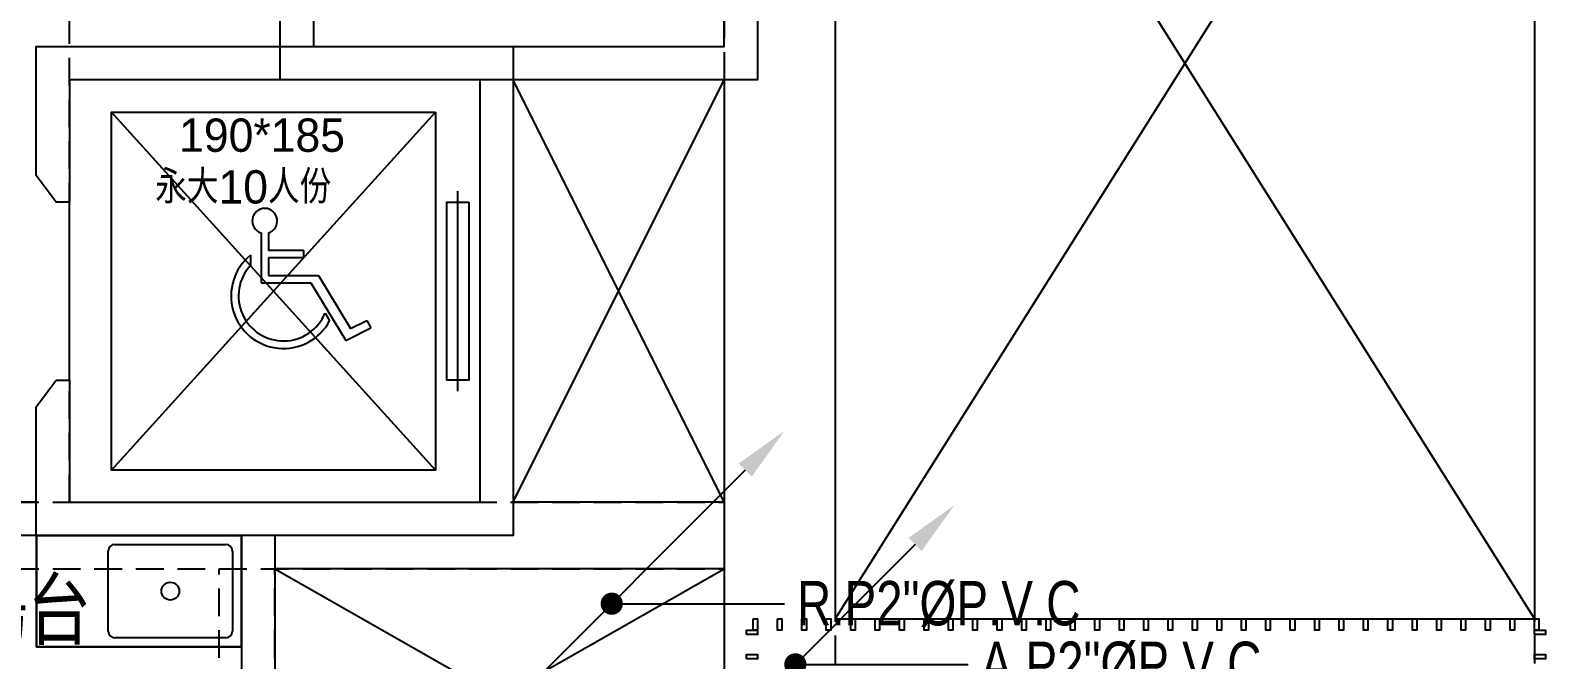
# Model space of a CAD drawing. Header units: millimetres. Extents: x 98197 to 106565, y 53890 to 60222.
# Drawn here: x 103895 to 104582, y 55745 to 56028 of the extents above; entities that cross this region are included whole.
import ezdxf

# ---------------------------------------------------------------- set-up
doc = ezdxf.new("R2010")
doc.units = ezdxf.units.MM
doc.header["$LTSCALE"] = 50
doc.header["$MEASUREMENT"] = 0
doc.linetypes.add('HIDDEN', pattern=[0.375, 0.25, -0.125])
doc.layers.get('0').update_dxf_attribs({"color": 8, "linetype": 'CONTINUOUS'})
doc.layers.add('00', color=7, linetype='HIDDEN')
doc.layers.add('36雨排水', color=3, linetype='CONTINUOUS')
doc.styles.add('aeh', font='c2.shx', dxfattribs={"bigfont": 'china.shx'})
doc.styles.add('CHINA', font='c2', dxfattribs={"bigfont": 'china'})
doc.styles.add('NOTHING', font='c2.shx', dxfattribs={"bigfont": 'china.shx'})

# ---------------------------------------------------------------- blocks, each defined once
blk = doc.blocks.new('1111111')
at = {"layer": '36雨排水', "linetype": 'Continuous'}
for p, q in [((4902.82, 3830.25), (4712.61, 3640.04)), ((4842.71, 3770.15), (4920.5, 3770.15)), ((4513.91, 3441.34), (4704.12, 3631.56))]:
    blk.add_line(p, q, dxfattribs=at)
at = {"layer": '36雨排水', "linetype": 'Continuous', "const_width": 5}
blk.add_lwpolyline([(4840.21, 3770.15, 1), (4845.21, 3770.15, 1)], format="xyb", close=True, dxfattribs=at)
at = {"layer": '36雨排水', "linetype": 'Continuous'}
blk.add_circle((4708.36, 3635.8), 6, dxfattribs=at)
for points in [[(4899.87, 3833.2), (4905.76, 3827.31), (4920.5, 3847.93)], [(4516.86, 3438.4), (4510.96, 3444.29), (4496.23, 3423.67)]]:
    blk.add_solid(points, dxfattribs=at)
at = {"layer": '36雨排水', "linetype": 'Continuous', "style": 'CHINA', "width": 0.8}
blk.add_text('R.P2"%%CP.V.C', height=20, dxfattribs=at).set_placement((4926.16, 3760.37))
blk = doc.blocks.new('3453453')
at = {"layer": '36雨排水', "color": 1, "linetype": 'Continuous'}
for p, q in [((95705.57, 55796.57), (95482.81, 55573.81)), ((95651.61, 55742.62), (95729.4, 55742.62)), ((95284.11, 55375.11), (95474.32, 55565.32))]:
    blk.add_line(p, q, dxfattribs=at)
at = {"layer": '36雨排水', "color": 1, "linetype": 'Continuous', "const_width": 5}
blk.add_lwpolyline([(95649.11, 55742.62, 1), (95654.11, 55742.62, 1)], format="xyb", close=True, dxfattribs=at)
at = {"layer": '36雨排水', "color": 1, "linetype": 'Continuous'}
blk.add_circle((95478.56, 55569.57), 6, dxfattribs=at)
for points in [[(95702.62, 55799.52), (95708.51, 55793.62), (95723.25, 55814.25)], [(95287.06, 55372.17), (95281.16, 55378.06), (95266.43, 55357.43)]]:
    blk.add_solid(points, dxfattribs=at)
at = {"layer": '36雨排水', "color": 1, "linetype": 'Continuous', "style": 'CHINA', "width": 0.8}
blk.add_text('A.P2"%%CP.V.C', height=20, dxfattribs=at).set_placement((95735.06, 55732.84))
blk = doc.blocks.new('A$C3A6A5EC2')
for p, q in [((-14.23, 17.63), (-14.23, -2.37)), ((-11.23, 17.63), (-11.23, 10.63)), ((-18.43, 8.73), (-18.43, 4.64)), ((2.77, 10.63), (-11.23, 10.63)), ((-11.23, 7.63), (-11.23, 0.63)), ((2.77, 7.63), (-11.23, 7.63)), ((2.77, 10.63), (2.77, 7.63)), ((-11.23, 0.63), (8.77, 0.63)), ((8.77, 0.63), (21.61, -20.64)), ((-14.23, -2.37), (5.77, -2.37)), ((5.77, -2.37), (19.77, -25.37)), ((11.41, -14.48), (13.24, -17.59)), ((21.61, -20.64), (28.14, -17.38)), ((28.14, -17.37), (29.77, -20.31)), ((19.77, -25.37), (29.77, -20.31))]:
    blk.add_line(p, q)
for centre, radius, start, end in [((-12.73, 22.4), 5, 287.4576, 252.5424), ((-5.23, -7.6), 21, 128.93781, 331.60007), ((-5.23, -7.6), 18, 137.15724, 337.53809)]:
    blk.add_arc(centre, radius, start, end)

msp = doc.modelspace()

# ---------------------------------------------------------------- linework, layer by layer
for p, q in [((104257.857, 56263.066), (104257.857, 55763.066)), ((104572.857, 56263.066), (104257.857, 55763.066)), ((104257.857, 56263.066), (104572.857, 55763.066)), ((104572.857, 56263.066), (104572.857, 55763.066)), ((104112.857, 55815.566), (104207.857, 56005.566)), ((104202.857, 56005.566), (104112.857, 56005.566)), ((104207.857, 55815.566), (104112.857, 56005.566)), ((104207.857, 56005.566), (104207.857, 55670.566)), ((104077.857, 55830.066), (103931.857, 55991.066)), ((103931.857, 55830.066), (104077.857, 55991.066)), ((104087.857, 55865.566), (104087.857, 55955.566)), ((103912.857, 55870.566), (103912.857, 55950.566)), ((103897.857, 55815.566), (103800.857, 55815.566)), ((104207.857, 55815.566), (104112.857, 55815.566)), ((103902.857, 55800.566), (103812.857, 55800.566)), ((103898.126, 55800.566), (103990.357, 55800.566)), ((103898.126, 55750.566), (103898.126, 55800.566)), ((103990.357, 55800.566), (103898.126, 55800.566)), ((103933.357, 55796.566), (103983.357, 55796.566)), ((103990.357, 55800.566), (103990.357, 55670.566)), ((103990.357, 55800.566), (103990.357, 55750.566)), ((104005.357, 55800.566), (104005.357, 55670.566)), ((103930.357, 55757.566), (103930.357, 55793.566)), ((103986.357, 55793.566), (103986.357, 55757.566)), ((104207.857, 55785.566), (104005.357, 55785.566)), ((104005.357, 55670.566), (104207.857, 55785.566)), ((104005.357, 55785.566), (104207.857, 55670.566)), ((104257.857, 55763.066), (104572.857, 55763.066)), ((103990.357, 55750.566), (103898.126, 55750.566)), ((103983.357, 55754.566), (103933.357, 55754.566))]:
    msp.add_line(p, q)
for points in [[(104016.857, 56075.566), (104022.857, 56075.566), (104022.857, 56020.566), (104207.857, 56020.566), (104207.857, 56210.566), (104022.857, 56210.566), (104022.857, 56155.566), (104016.857, 56155.566), (104007.857, 56167.566), (104007.857, 56225.566), (104222.857, 56225.566), (104222.857, 56005.566), (104007.857, 56005.566), (104007.857, 56063.566)], [(103906.857, 55870.566), (103912.857, 55870.566), (103912.857, 55815.566), (104097.857, 55815.566), (104097.857, 56005.566), (103912.857, 56005.566), (103912.857, 55950.566), (103906.857, 55950.566), (103897.857, 55962.566), (103897.857, 56020.566), (104112.857, 56020.566), (104112.857, 55800.566), (103897.857, 55800.566), (103897.857, 55858.566)], [(104077.857, 55991.066), (104077.857, 55830.066), (103931.857, 55830.066), (103931.857, 55991.066)], [(104092.857, 55950.566), (104092.857, 55870.566), (104082.857, 55870.566), (104082.857, 55950.566)], [(104220.857, 55763.066), (104222.857, 55763.066), (104222.857, 55758.066), (104220.857, 55758.066)], [(104231.857, 55763.066), (104233.857, 55763.066), (104233.857, 55758.066), (104231.857, 55758.066)], [(104242.857, 55763.066), (104244.857, 55763.066), (104244.857, 55758.066), (104242.857, 55758.066)], [(104253.857, 55763.066), (104255.857, 55763.066), (104255.857, 55758.066), (104253.857, 55758.066)], [(104264.857, 55763.066), (104266.857, 55763.066), (104266.857, 55758.066), (104264.857, 55758.066)], [(104275.857, 55763.066), (104277.857, 55763.066), (104277.857, 55758.066), (104275.857, 55758.066)], [(104286.857, 55763.066), (104288.857, 55763.066), (104288.857, 55758.066), (104286.857, 55758.066)], [(104297.857, 55763.066), (104299.857, 55763.066), (104299.857, 55758.066), (104297.857, 55758.066)], [(104308.857, 55763.066), (104310.857, 55763.066), (104310.857, 55758.066), (104308.857, 55758.066)], [(104319.857, 55763.066), (104321.857, 55763.066), (104321.857, 55758.066), (104319.857, 55758.066)], [(104330.857, 55763.066), (104332.857, 55763.066), (104332.857, 55758.066), (104330.857, 55758.066)], [(104341.857, 55763.066), (104343.857, 55763.066), (104343.857, 55758.066), (104341.857, 55758.066)], [(104352.857, 55763.066), (104354.857, 55763.066), (104354.857, 55758.066), (104352.857, 55758.066)], [(104363.857, 55763.066), (104365.857, 55763.066), (104365.857, 55758.066), (104363.857, 55758.066)], [(104374.857, 55763.066), (104376.857, 55763.066), (104376.857, 55758.066), (104374.857, 55758.066)], [(104385.857, 55763.066), (104387.857, 55763.066), (104387.857, 55758.066), (104385.857, 55758.066)], [(104396.857, 55763.066), (104398.857, 55763.066), (104398.857, 55758.066), (104396.857, 55758.066)], [(104407.857, 55763.066), (104409.857, 55763.066), (104409.857, 55758.066), (104407.857, 55758.066)], [(104418.857, 55763.066), (104420.857, 55763.066), (104420.857, 55758.066), (104418.857, 55758.066)], [(104429.857, 55763.066), (104431.857, 55763.066), (104431.857, 55758.066), (104429.857, 55758.066)], [(104440.857, 55763.066), (104442.857, 55763.066), (104442.857, 55758.066), (104440.857, 55758.066)], [(104451.857, 55763.066), (104453.857, 55763.066), (104453.857, 55758.066), (104451.857, 55758.066)], [(104462.857, 55763.066), (104464.857, 55763.066), (104464.857, 55758.066), (104462.857, 55758.066)], [(104473.857, 55763.066), (104475.857, 55763.066), (104475.857, 55758.066), (104473.857, 55758.066)], [(104484.857, 55763.066), (104486.857, 55763.066), (104486.857, 55758.066), (104484.857, 55758.066)], [(104495.857, 55763.066), (104497.857, 55763.066), (104497.857, 55758.066), (104495.857, 55758.066)], [(104506.857, 55763.066), (104508.857, 55763.066), (104508.857, 55758.066), (104506.857, 55758.066)], [(104517.857, 55763.066), (104519.857, 55763.066), (104519.857, 55758.066), (104517.857, 55758.066)], [(104528.857, 55763.066), (104530.857, 55763.066), (104530.857, 55758.066), (104528.857, 55758.066)], [(104539.857, 55763.066), (104541.857, 55763.066), (104541.857, 55758.066), (104539.857, 55758.066)], [(104550.857, 55763.066), (104552.857, 55763.066), (104552.857, 55758.066), (104550.857, 55758.066)], [(104561.857, 55763.066), (104563.857, 55763.066), (104563.857, 55758.066), (104561.857, 55758.066)], [(104572.857, 55763.066), (104574.857, 55763.066), (104574.857, 55758.066), (104572.857, 55758.066)], [(104217.857, 55756.066), (104217.857, 55758.066), (104222.857, 55758.066), (104222.857, 55756.066)], [(104572.857, 55756.066), (104572.857, 55758.066), (104577.857, 55758.066), (104577.857, 55756.066)], [(104217.857, 55745.066), (104217.857, 55747.066), (104222.857, 55747.066), (104222.857, 55745.066)], [(104572.857, 55745.066), (104572.857, 55747.066), (104577.857, 55747.066), (104577.857, 55745.066)]]:
    msp.add_lwpolyline(points, close=True)
at = {"linetype": 'Continuous'}
msp.add_lwpolyline([(103990.357, 55800.566), (103898.126, 55800.566), (103898.126, 55750.566), (103990.357, 55750.566), (103990.357, 55800.566)], dxfattribs=at)
msp.add_circle((103958.357, 55775.566), 4)
for centre, start, end in [((103933.357, 55793.566), 90, 180), ((103983.357, 55793.566), 360, 90), ((103933.357, 55757.566), 180, 270), ((103983.357, 55757.566), 270, 360)]:
    msp.add_arc(centre, 3, start, end)
at = {"layer": '00'}
for p, q in [((104207.857, 56355.566), (104207.857, 55670.566)), ((104257.857, 56355.566), (104257.857, 55670.566)), ((104572.857, 56355.566), (104572.857, 55670.566)), ((103912.857, 55815.566), (103912.857, 56210.566)), ((103605.357, 55815.566), (104207.857, 55815.566)), ((103605.357, 55785.566), (104207.857, 55785.566)), ((103980.357, 55670.566), (103980.357, 55785.566)), ((104005.357, 55670.566), (104005.357, 55785.566))]:
    msp.add_line(p, q, dxfattribs=at)

# ---------------------------------------------------------------- block references
at = {"xscale": -1.125, "yscale": -1.125, "zscale": 1.125, "rotation": 179.9999999873162}
msp.add_blockref('A$C3A6A5EC2', (104015.207, 55916.93), dxfattribs=at)
at = {"layer": '36雨排水', "linetype": 'Continuous'}
for p in [(99314.494, 51999.768), (99879.494, 51999.768)]:
    msp.add_blockref('1111111', p, dxfattribs=at)
at = {"layer": '36雨排水', "color": 1}
msp.add_blockref('3453453', (8588.293, 0), dxfattribs=at)

# ---------------------------------------------------------------- texts
for s, height, style, p in [('190*185', 15, 'aeh', (103962.295, 55973.239)), ('永大10人份', 15, 'aeh', (103951.534, 55949.975)), ('陽台', 30, 'NOTHING', (103865.604, 55751.315))]:
    msp.add_text(s, height=height, dxfattribs=dict(style=style)).set_placement(p)

doc.saveas('drawing.dxf')
